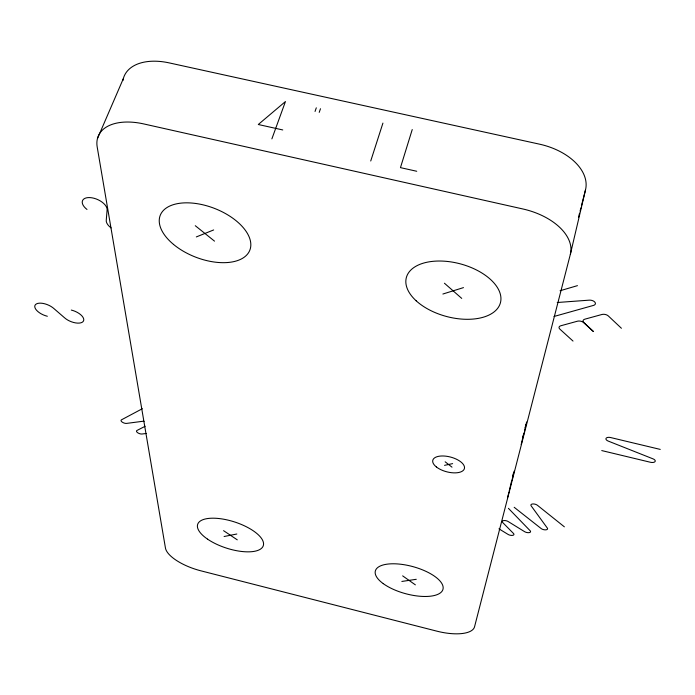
<?xml version="1.0" encoding="UTF-8"?>
<svg xmlns="http://www.w3.org/2000/svg" width="695" height="695" viewBox="0 0 695 695"><rect width="100%" height="100%" fill="white"/><g stroke="black" fill="none" stroke-linecap="round" stroke-linejoin="round"><path stroke-width="1.04" d="M526.619 421.995L524.464 431.03M570.352 254.318A55.374 32.752 13.4 0 0 522.909 208.978L143.778 123.936A54.453 30.771 23.6 0 0 97.204 147.036L165.445 548.007A35.323 13.431 18.2 0 0 200.942 570.838L436.816 631.147A36.071 13.857 14.8 0 0 474.563 626.734L570.352 254.318L585.459 190.074A54.045 33.873 13 0 0 539.598 144.186L169.18 62.889A53.185 31.866 24.2 0 0 122.919 80.542M509.192 491.157L511.424 481.731M512.667 476.501L513.414 473.365M511.885 480.688L514.135 471.184M521.18 444.565L523.926 432.976L522.953 436.929M525.177 427.703L525.924 424.541M578.475 217.387L579.552 213.183M580.09 211.08L580.89 207.935M581.428 205.833L585.459 190.074M507.506 497.802L508.94 492.199M412.239 129.548L400.459 167.634L416.739 171.265M370.73 160.997L382.928 123.093M319.214 112.373L320.482 108.733M315.035 111.452L316.312 107.812M271.884 138.87L285.445 101.548L258.288 124.501L282.752 129.948M97.448 138.6L123.31 78.709M142.345 408.712L121.477 419.823A3.579 1.555 20.3 0 0 122.259 422.134A3.579 1.555 20.3 0 0 126.664 423.394L142.684 421.3A3.597 1.572 20 0 1 144.1 421.352M145.125 426.287L136.967 430.474A3.553 1.529 20 0 0 137.706 432.75A3.553 1.529 20 0 0 142.084 434.001L146.393 433.463M196.32 236.926L213.66 229.949M442.88 294.028L463.478 287.617M560.083 290.745L577.458 285.645M554.011 316.477L593.573 305.383A4.657 2.632 11.4 0 0 594.877 302.16A4.657 2.632 11.4 0 0 589.264 300.153L557.225 302.507M444.531 465.346L452.636 463.626M224.094 536.505L236.83 534.012M401.849 581.446L416.27 579.3M660.25 449.404L610.662 437.555A4.118 2.033 11.5 0 0 606.101 438.284A4.118 2.033 11.5 0 0 608.273 441.099L653.039 458.865A4.118 1.989 10.7 0 1 655.046 461.593A4.118 1.989 10.7 0 1 650.494 462.279L601.74 450.577M498.941 528.826L508.036 534.394A3.614 1.572 13.6 0 0 512.615 535.359A3.614 1.572 13.6 0 0 513.509 533.491L502.702 522.527A3.649 1.616 13.7 0 1 503.597 520.598A3.649 1.616 13.7 0 1 508.227 521.571L524.56 531.649A3.649 1.599 13.3 0 0 529.19 532.622A3.649 1.599 13.3 0 0 530.137 530.728L508.427 508.34M223.555 530.667L237.273 539.841M402.648 575.86L415.367 584.86M445.147 461.801L451.993 467.162M514.178 507.289L541.205 528.591A3.649 1.616 13 0 0 545.784 529.842A3.649 1.616 13 0 0 547.347 528.104L531.154 505.838A3.718 1.685 13.1 0 1 532.691 503.971A3.718 1.685 13.1 0 1 537.409 505.274L564.366 526.827M195.278 225.71L214.512 241.139M444.426 283.221L461.732 298.398M573.019 341.071L559.901 329.152A4.5 2.467 12.2 0 1 560.795 325.773L577.449 321.203A4.544 2.511 11.8 0 1 583.722 322.654L593.434 331.541L583.878 322.61A4.57 2.528 11.6 0 1 584.869 319.17L601.957 314.479A4.613 2.571 11.1 0 1 608.325 315.947L621.417 328.275M111.096 227.908A13.066 6.881 23 0 1 106.283 219.889L107.065 210.446A13.248 7.002 23.7 0 0 89.881 197.589A13.248 7.002 23.7 0 0 86.988 209.456M71.298 310.066A11.737 5.543 22.3 0 1 83.018 321.646A11.737 5.543 22.3 0 1 64.244 317.519L54.201 308.823A11.745 5.508 22.8 0 0 35.462 304.636A11.745 5.508 22.8 0 0 47.347 316.26M436.356 466.936A16.332 7.61 14.7 0 0 463.53 470.159A16.332 7.61 14.7 0 0 445.929 456.181A16.332 7.61 14.7 0 0 436.356 466.936M173.498 244.397A48.068 26.132 21.2 0 0 249.548 250.852A48.068 26.132 21.2 0 0 192.037 203.062A48.068 26.132 21.2 0 0 173.498 244.397M416.183 300.813A48.702 27.209 15 0 0 497.646 308.345A48.702 27.209 15 0 0 446.329 261.346A48.702 27.209 15 0 0 416.183 300.813M207.536 539.129A34.498 13.691 18 0 0 262.606 547.078A34.498 13.691 18 0 0 221.331 518.835A34.498 13.691 18 0 0 207.536 539.129M383.24 583.626A35.019 14.013 15.2 0 0 441.16 592.227A35.019 14.013 15.2 0 0 403.048 564.548A35.019 14.013 15.2 0 0 383.24 583.626"/></g></svg>
